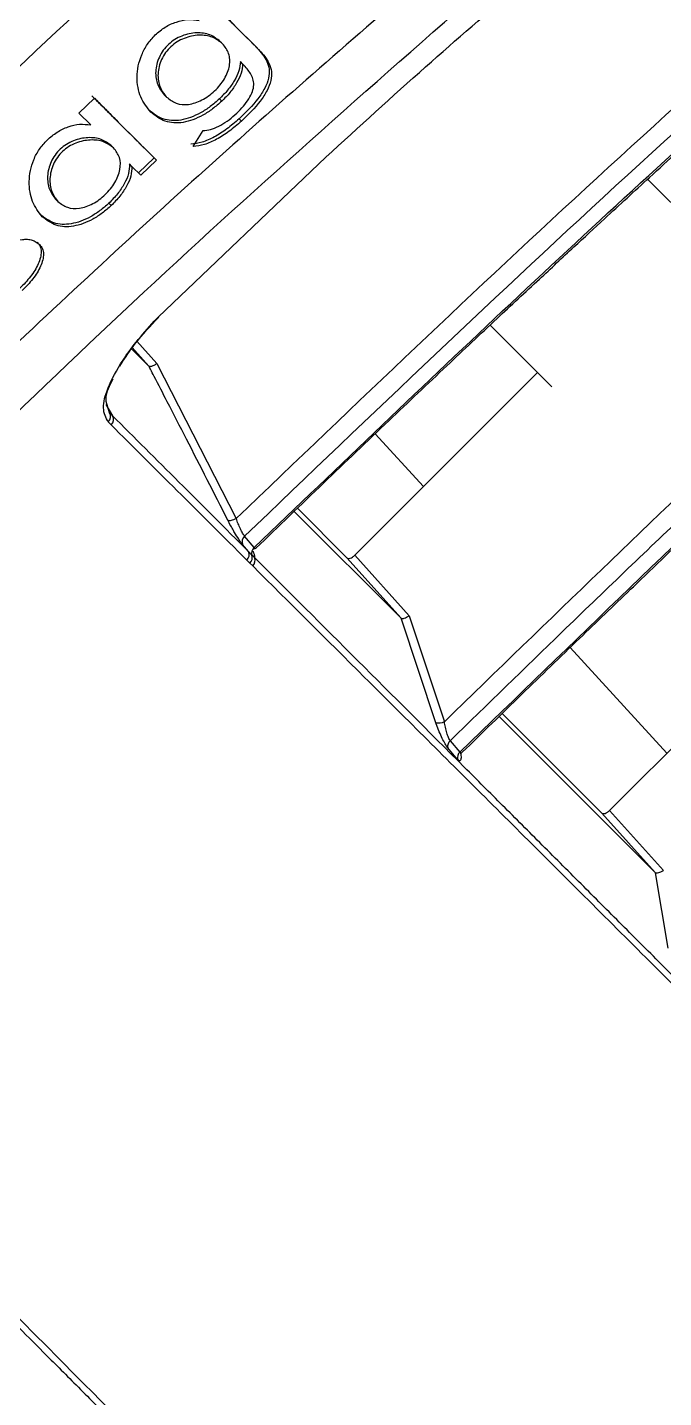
# Model space of a CAD drawing. Extents: x 400 to 501, y 484 to 634.
# Drawn here: x 415.374 to 417.057, y 580.521 to 584.143 of the extents above; entities that cross this region are included whole.
import ezdxf

# ---------------------------------------------------------------- set-up
doc = ezdxf.new("R2010")
doc.units = 0
doc.header["$MEASUREMENT"] = 0
doc.layers.add('DIM', color=3, linetype='Continuous')
doc.layers.add('GEOMETRY', color=3, linetype='Continuous', lineweight=25)

# ---------------------------------------------------------------- blocks, each defined once
blk = doc.blocks.new('2026 GRANDEE')
at = {"layer": 'GEOMETRY', "ltscale": 16}
for p, q in [((-34.5346, -12.7405), (-34.5408, -12.7344)), ((-34.4375, -12.7571), (-34.4436, -12.751)), ((-34.4815, -12.7937), (-34.4876, -12.7875)), ((-34.4773, -12.7979), (-34.4815, -12.7937)), ((-34.9147, -12.9238), (-34.8738, -12.8841)), ((-34.6827, -12.8814), (-34.6889, -12.8752)), ((-34.5368, -12.8922), (-34.5429, -12.886)), ((-34.8834, -12.9551), (-34.9147, -12.9238)), ((-34.4849, -12.945), (-34.4911, -12.9389)), ((-34.6123, -13.0122), (-34.5861, -12.9697)), ((-34.8227, -13.0159), (-34.8289, -13.0097)), ((-34.7047, -13.4633), (-34.2615, -13.0398)), ((-34.7743, -13.0644), (-34.7804, -13.0582)), ((-34.751, -13.0877), (-34.7743, -13.0644)), ((-34.7157, -13.0423), (-34.7571, -13.0815)), ((-34.7096, -13.0485), (-34.751, -13.0877)), ((-34.7096, -13.0485), (-34.7157, -13.0423)), ((-33.1707, -13.3379), (-33.4103, -13.0981)), ((-34.97, -13.1575), (-34.9762, -13.1514)), ((-34.8291, -13.1679), (-34.8353, -13.1618)), ((-34.7156, -13.474), (-34.7047, -13.4633)), ((-34.7145, -13.4743), (-34.7036, -13.4635)), ((-33.6641, -13.6476), (-33.8273, -13.4844)), ((-34.7298, -13.5923), (-34.7757, -13.5465)), ((-34.7735, -13.5435), (-34.7298, -13.5923)), ((-34.7613, -13.527), (-34.7088, -13.5857)), ((-34.7088, -13.5857), (-34.4985, -13.9956)), ((-34.185, -14.0926), (-33.702, -13.6098)), ((-34.8277, -13.6334), (-34.8243, -13.6261)), ((-34.8334, -13.7161), (-34.8423, -13.6862)), ((-34.8433, -13.6943), (-34.8257, -13.7238)), ((-34.8334, -13.7161), (-34.8257, -13.7238)), ((-34.8293, -13.748), (-34.837, -13.7402)), ((-34.1308, -13.7712), (-34.0033, -13.9109)), ((-34.0625, -14.2592), (-34.3452, -13.9766)), ((-34.3366, -13.9684), (-34.2058, -14.0995)), ((-34.4512, -14.0724), (-34.4765, -14.0422)), ((-34.4659, -14.0829), (-34.4818, -14.0641)), ((-34.4572, -14.0923), (-34.4659, -14.0829)), ((-34.4521, -14.0753), (-34.4464, -14.0741)), ((-34.4624, -14.1131), (-34.4703, -14.1055)), ((-34.4549, -14.121), (-34.4624, -14.1131)), ((-34.4504, -14.0984), (-34.4572, -14.0923)), ((-34.2058, -14.0995), (-34.0625, -14.2592)), ((-34.185, -14.0926), (-34.0412, -14.2529)), ((-33.9703, -14.5353), (-34.0625, -14.2592)), ((-34.0412, -14.2529), (-33.9479, -14.5326)), ((-33.5111, -14.7674), (-33.0277, -14.2841)), ((-33.6151, -14.3365), (-33.36, -14.6162)), ((-33.3901, -14.9317), (-33.803, -14.5186)), ((-33.7949, -14.5108), (-33.5319, -14.7741)), ((-33.9614, -14.5594), (-33.9703, -14.5353)), ((-33.9326, -14.5829), (-33.9068, -14.6131)), ((-33.913, -14.6322), (-33.9388, -14.6021)), ((-33.5319, -14.7741), (-33.3901, -14.9317)), ((-33.5111, -14.7674), (-33.3681, -14.9263)), ((-33.3893, -14.9323), (-33.3901, -14.9317)), ((-33.356, -15.1316), (-33.3893, -14.9323))]:
    blk.add_line(p, q, dxfattribs=at)
for centre, radius, start, end in [((-34.8502, -13.7259), 0.0195, 312.6858, 30.3125), ((-34.8425, -13.7336), 0.0195, 312.713, 30.2943), ((-34.4641, -14.0568), 0.0191, 130.4064, 202.4239), ((-34.4837, -14.0912), 0.0196, 312.8761, 24.8744), ((-34.4384, -14.0871), 0.0195, 130.9083, 195.4932), ((-34.4761, -14.0987), 0.02, 313.5649, 18.4921), ((-34.4682, -14.1066), 0.0196, 312.8826, 24.6061), ((-33.9628, -14.5029), 0.0332, 257.0239, 296.7539), ((-33.9196, -14.5976), 0.0197, 131.482, 193.0813), ((-33.8937, -14.6279), 0.0197, 131.5013, 192.6503)]:
    blk.add_arc(centre, radius, start, end, dxfattribs=at)
for points, knots in [([(-40.5003, -15.8714), (-40.4458, -15.8151), (-40.3226, -15.6877), (-40.1408, -15.4997), (-39.9651, -15.3178), (-39.8201, -15.1678), (-39.7056, -15.0492), (-39.6194, -14.9601), (-39.5502, -14.8884), (-39.4511, -14.7859), (-39.3025, -14.6322), (-39.0935, -14.416), (-38.8443, -14.1584), (-38.5644, -13.8693), (-38.2653, -13.5609), (-37.9638, -13.2506), (-37.6617, -12.9402), (-37.3313, -12.6013), (-36.9741, -12.2355), (-36.5987, -11.8519), (-36.2427, -11.4888), (-35.9145, -11.1547), (-35.6645, -10.9006), (-35.4828, -10.716), (-35.3515, -10.5826), (-35.2026, -10.4314), (-35.0272, -10.2533), (-34.826, -10.049), (-34.5993, -9.8189), (-34.359, -9.575), (-34.1941, -9.4073), (-34.113, -9.3249)], [0, 0, 0, 0, 0.025706, 0.058116, 0.085771, 0.108674, 0.126547, 0.139842, 0.14935, 0.159222, 0.186616, 0.219484, 0.257819, 0.304206, 0.351452, 0.398756, 0.44612, 0.493545, 0.553989, 0.613827, 0.669581, 0.720778, 0.767425, 0.786508, 0.805714, 0.828802, 0.856129, 0.887695, 0.922828, 0.962064, 1, 1, 1, 1]), ([(-40.3706, -15.9417), (-40.3422, -15.9148), (-40.11, -15.6952), (-39.6744, -15.2761), (-39.065, -14.6861), (-38.4575, -14.0915), (-37.8521, -13.494), (-37.249, -12.8934), (-36.6483, -12.2902), (-36.0504, -11.6845), (-35.4555, -11.0767), (-34.8652, -10.4669), (-34.4262, -10.0105), (-34.187, -9.7575), (-34.1406, -9.7083)], [0, 0, 0, 0, 0.013438, 0.10981, 0.206183, 0.302486, 0.398732, 0.494983, 0.591271, 0.687581, 0.783942, 0.880359, 0.976777, 1, 1, 1, 1]), ([(-32.0826, -10.2807), (-32.4042, -10.5222), (-33.044, -11.0026), (-33.956, -11.7803), (-34.8417, -12.5767), (-35.7009, -13.3979), (-36.5348, -14.2323), (-37.3474, -15.0774), (-38.1302, -15.9429), (-38.8881, -16.8398), (-39.3585, -17.4672), (-39.595, -17.7827)], [0, 0, 0, 0, 0.113392, 0.225638, 0.337341, 0.448782, 0.560233, 0.669481, 0.778832, 0.888788, 1, 1, 1, 1]), ([(-31.6026, -10.7629), (-31.7346, -10.851), (-32.0014, -11.0291), (-32.3994, -11.3097), (-32.8003, -11.6038), (-33.2029, -11.9123), (-33.5956, -12.2261), (-34.0451, -12.6002), (-34.5554, -13.0457), (-35.1391, -13.5846), (-35.6554, -14.0878), (-36.0964, -14.5358), (-36.4532, -14.9108), (-36.7926, -15.2802), (-37.1149, -15.6435), (-37.4296, -16.0113), (-37.8042, -16.466), (-38.23, -17.0115), (-38.6902, -17.6387), (-38.9753, -18.0617), (-39.1157, -18.2701)], [0, 0, 0, 0, 0.044709, 0.090349, 0.13691, 0.184379, 0.232745, 0.277954, 0.348418, 0.422679, 0.500679, 0.550525, 0.598903, 0.645795, 0.691185, 0.735062, 0.781563, 0.856423, 0.929252, 1, 1, 1, 1]), ([(-32.4219, -12.1621), (-32.7711, -12.4678), (-33.4697, -13.0792), (-34.1409, -13.7212), (-34.4765, -14.0422)], [0, 0, 0, 0, 0.500027, 1, 1, 1, 1]), ([(-34.4512, -14.0724), (-34.2257, -13.8564), (-33.7748, -13.4243), (-33.0845, -12.7911), (-32.6138, -12.3812), (-32.3784, -12.1763)], [0, 0, 0, 0, 0.333307, 0.666645, 1, 1, 1, 1]), ([(-34.4463, -14.0742), (-34.3868, -14.0166), (-34.2698, -13.9037), (-34.1014, -13.7429), (-33.9484, -13.5981), (-33.8158, -13.4734), (-33.7037, -13.3688), (-33.6089, -13.2809), (-33.5118, -13.1912), (-33.3958, -13.0846), (-33.2473, -12.9493), (-33.069, -12.7884), (-32.8605, -12.6025), (-32.6314, -12.4006), (-32.4707, -12.262), (-32.3903, -12.1927)], [0, 0, 0, 0, 0.089082, 0.174946, 0.250519, 0.315802, 0.370793, 0.415494, 0.454961, 0.512986, 0.585077, 0.671235, 0.771461, 0.885753, 1, 1, 1, 1]), ([(-34.4985, -13.9956), (-34.1822, -13.693), (-33.5497, -13.0877), (-32.8931, -12.5092), (-32.5648, -12.22)], [0, 0, 0, 0, 0.49994, 1, 1, 1, 1]), ([(-34.2615, -13.0398), (-34.1739, -12.9599), (-34.0058, -12.8065), (-33.751, -12.5865), (-33.5828, -12.4487), (-33.4987, -12.3798)], [0, 0, 0, 0, 0.352419, 0.676072, 1, 1, 1, 1]), ([(-35.626, -14.2499), (-35.3247, -13.9537), (-34.7222, -13.3614), (-34.0867, -12.8046), (-33.7689, -12.5262)], [0, 0, 0, 0, 0.499996, 1, 1, 1, 1]), ([(-34.5938, -12.6007), (-34.5659, -12.6286), (-34.5102, -12.6843), (-34.4658, -12.7288), (-34.4436, -12.751)], [0, 0, 0, 0, 0.500251, 1, 1, 1, 1]), ([(-34.5877, -12.6068), (-34.5598, -12.6347), (-34.5041, -12.6905), (-34.4597, -12.7349), (-34.4375, -12.7571)], [0, 0, 0, 0, 0.5002506, 1, 1, 1, 1]), ([(-34.7127, -12.717), (-34.7042, -12.7098), (-34.6872, -12.6953), (-34.6571, -12.6818), (-34.6258, -12.6746), (-34.6063, -12.6772), (-34.5965, -12.6786)], [0, 0, 0, 0, 0.251834, 0.50216, 0.750554, 1, 1, 1, 1]), ([(-34.5408, -12.7344), (-34.5492, -12.7278), (-34.5661, -12.7148), (-34.603, -12.7093), (-34.6361, -12.7161), (-34.661, -12.7286), (-34.678, -12.7414), (-34.692, -12.7574), (-34.7025, -12.7754), (-34.7094, -12.7946), (-34.7131, -12.82), (-34.7084, -12.8503), (-34.6954, -12.8669), (-34.6889, -12.8752)], [0, 0, 0, 0, 0.124948, 0.249356, 0.374617, 0.437003, 0.499168, 0.561376, 0.62381, 0.686611, 0.749651, 0.874484, 1, 1, 1, 1]), ([(-34.7241, -12.9215), (-34.7341, -12.909), (-34.7539, -12.884), (-34.7626, -12.8379), (-34.7586, -12.7989), (-34.7493, -12.7694), (-34.7345, -12.741), (-34.72, -12.725), (-34.7127, -12.717)], [0, 0, 0, 0, 0.250279, 0.498064, 0.623329, 0.748656, 0.873981, 1, 1, 1, 1]), ([(-34.5346, -12.7405), (-34.5431, -12.734), (-34.56, -12.7209), (-34.5969, -12.7155), (-34.6299, -12.7223), (-34.6549, -12.7348), (-34.6718, -12.7475), (-34.6858, -12.7635), (-34.6964, -12.7816), (-34.7032, -12.8007), (-34.7069, -12.8262), (-34.7022, -12.8564), (-34.6892, -12.8731), (-34.6827, -12.8814)], [0, 0, 0, 0, 0.124948, 0.249356, 0.374617, 0.437003, 0.499168, 0.561376, 0.62381, 0.686611, 0.749651, 0.874484, 1, 1, 1, 1]), ([(-34.6827, -12.8814), (-34.6747, -12.8876), (-34.6587, -12.9001), (-34.6308, -12.9024), (-34.6071, -12.8971), (-34.589, -12.8895), (-34.5715, -12.8788), (-34.5553, -12.8654), (-34.5411, -12.8499), (-34.5294, -12.8332), (-34.5208, -12.8157), (-34.5158, -12.7983), (-34.515, -12.7816), (-34.5188, -12.7608), (-34.5283, -12.7486), (-34.5346, -12.7405)], [0, 0, 0, 0, 0.124782, 0.249008, 0.31191, 0.374467, 0.43678, 0.499078, 0.561573, 0.62413, 0.686729, 0.749479, 0.812048, 0.874509, 1, 1, 1, 1]), ([(-34.4436, -12.751), (-34.4336, -12.7624), (-34.4184, -12.7796), (-34.4107, -12.8074), (-34.4116, -12.8311), (-34.4219, -12.8578), (-34.4462, -12.8951), (-34.4732, -12.9213), (-34.4911, -12.9389)], [0, 0, 0, 0, 0.249349, 0.375038, 0.500403, 0.625244, 0.750197, 1, 1, 1, 1]), ([(-34.4375, -12.7571), (-34.4274, -12.7685), (-34.4123, -12.7858), (-34.4045, -12.8135), (-34.4055, -12.8373), (-34.4158, -12.8639), (-34.4401, -12.9012), (-34.467, -12.9275), (-34.4849, -12.945)], [0, 0, 0, 0, 0.249349, 0.375038, 0.500403, 0.625244, 0.750197, 1, 1, 1, 1]), ([(-34.4876, -12.7875), (-34.4884, -12.7957), (-34.4899, -12.812), (-34.5029, -12.8381), (-34.5204, -12.8633), (-34.5354, -12.8785), (-34.5429, -12.886)], [0, 0, 0, 0, 0.2495635, 0.4990424, 0.7488963, 1, 1, 1, 1]), ([(-34.4815, -12.7937), (-34.4822, -12.8019), (-34.4837, -12.8182), (-34.4968, -12.8442), (-34.5142, -12.8695), (-34.5292, -12.8846), (-34.5368, -12.8922)], [0, 0, 0, 0, 0.249563, 0.499042, 0.748896, 1, 1, 1, 1]), ([(-34.5019, -12.9281), (-34.4957, -12.9221), (-34.4834, -12.9103), (-34.4676, -12.8909), (-34.4565, -12.8711), (-34.45, -12.8465), (-34.4565, -12.8213), (-34.4704, -12.8057), (-34.4773, -12.7979)], [0, 0, 0, 0, 0.125492, 0.250168, 0.375052, 0.500571, 0.750149, 1, 1, 1, 1]), ([(-34.88, -12.878), (-34.8488, -12.9092), (-34.7862, -12.9718), (-34.7392, -13.0188), (-34.7157, -13.0423)], [0, 0, 0, 0, 0.498859, 1, 1, 1, 1]), ([(-34.8738, -12.8841), (-34.8426, -12.9153), (-34.78, -12.978), (-34.7331, -13.025), (-34.7096, -13.0485)], [0, 0, 0, 0, 0.498859, 1, 1, 1, 1]), ([(-34.5429, -12.886), (-34.5509, -12.893), (-34.5667, -12.9069), (-34.5927, -12.9234), (-34.6191, -12.9358), (-34.6452, -12.943), (-34.6699, -12.9442), (-34.7005, -12.9386), (-34.7183, -12.9247), (-34.7302, -12.9154)], [0, 0, 0, 0, 0.125805, 0.250976, 0.375602, 0.499986, 0.624243, 0.748979, 1, 1, 1, 1]), ([(-34.5368, -12.8922), (-34.5447, -12.8991), (-34.5606, -12.913), (-34.5866, -12.9296), (-34.613, -12.9419), (-34.6391, -12.9492), (-34.6638, -12.9503), (-34.6944, -12.9448), (-34.7122, -12.9309), (-34.7241, -12.9215)], [0, 0, 0, 0, 0.125805, 0.250976, 0.375602, 0.499986, 0.624243, 0.748979, 1, 1, 1, 1]), ([(-33.9326, -14.5829), (-33.8341, -14.4869), (-33.6268, -14.2853), (-33.2982, -13.9704), (-32.9366, -13.6288), (-32.5412, -13.2612), (-32.2641, -13.0101), (-32.1203, -12.8798)], [0, 0, 0, 0, 0.165885, 0.348821, 0.548819, 0.765883, 1, 1, 1, 1]), ([(-34.5861, -12.9697), (-34.5797, -12.9691), (-34.5667, -12.968), (-34.5449, -12.959), (-34.5226, -12.9459), (-34.5088, -12.934), (-34.5019, -12.9281)], [0, 0, 0, 0, 0.2511079, 0.5005621, 0.7494647, 1, 1, 1, 1]), ([(-32.0847, -12.9008), (-32.3927, -13.1815), (-33.0086, -13.743), (-33.6074, -14.3231), (-33.9068, -14.6131)], [0, 0, 0, 0, 0.500025, 1, 1, 1, 1]), ([(-33.9005, -14.6135), (-33.8482, -14.5625), (-33.7451, -14.462), (-33.5967, -14.3185), (-33.4616, -14.1885), (-33.3446, -14.0766), (-33.2459, -13.9825), (-33.1625, -13.9034), (-33.0691, -13.815), (-32.9473, -13.7004), (-32.7815, -13.5452), (-32.5782, -13.3566), (-32.3484, -13.1454), (-32.1854, -12.9981), (-32.1034, -12.924)], [0, 0, 0, 0, 0.088769, 0.175088, 0.251061, 0.316688, 0.371969, 0.416905, 0.456579, 0.528272, 0.620329, 0.732749, 0.865532, 1, 1, 1, 1]), ([(-34.9984, -12.9948), (-34.99, -12.9875), (-34.9731, -12.973), (-34.9433, -12.959), (-34.9123, -12.9514), (-34.893, -12.9539), (-34.8834, -12.9551)], [0, 0, 0, 0, 0.2523503, 0.5027496, 0.7506683, 1, 1, 1, 1]), ([(-34.4911, -12.9389), (-34.5017, -12.9481), (-34.5229, -12.9665), (-34.5566, -12.9878), (-34.5893, -13.0024), (-34.6087, -13.0048), (-34.6184, -13.006)], [0, 0, 0, 0, 0.250651, 0.499403, 0.748659, 1, 1, 1, 1]), ([(-34.4849, -12.945), (-34.4956, -12.9542), (-34.5167, -12.9726), (-34.5505, -12.994), (-34.5831, -13.0085), (-34.6025, -13.0109), (-34.6123, -13.0122)], [0, 0, 0, 0, 0.250651, 0.499403, 0.748659, 1, 1, 1, 1]), ([(-33.9479, -14.5326), (-33.672, -14.2652), (-33.1201, -13.7305), (-32.5539, -13.2113), (-32.2708, -12.9516)], [0, 0, 0, 0, 0.4999477, 1, 1, 1, 1]), ([(-35.0115, -13.1976), (-35.0212, -13.1851), (-35.0404, -13.1604), (-35.0477, -13.1145), (-35.0438, -13.0759), (-35.0349, -13.0466), (-35.0201, -13.0185), (-35.0057, -13.0027), (-34.9984, -12.9948)], [0, 0, 0, 0, 0.249759, 0.498829, 0.624122, 0.749066, 0.874321, 1, 1, 1, 1]), ([(-34.8289, -13.0097), (-34.8372, -13.0035), (-34.8539, -12.991), (-34.8904, -12.9866), (-34.9229, -12.9934), (-34.9476, -13.0057), (-34.9646, -13.0183), (-34.9785, -13.0342), (-34.9886, -13.0524), (-34.9952, -13.0714), (-34.9987, -13.0966), (-34.9948, -13.1266), (-34.9824, -13.1431), (-34.9762, -13.1514)], [0, 0, 0, 0, 0.124861, 0.249326, 0.374407, 0.436717, 0.498901, 0.561112, 0.623652, 0.686706, 0.74969, 0.874546, 1, 1, 1, 1]), ([(-34.8227, -13.0159), (-34.8311, -13.0096), (-34.8478, -12.9971), (-34.8843, -12.9928), (-34.9168, -12.9995), (-34.9415, -13.0118), (-34.9584, -13.0244), (-34.9723, -13.0404), (-34.9825, -13.0585), (-34.989, -13.0776), (-34.9925, -13.1027), (-34.9887, -13.1327), (-34.9763, -13.1492), (-34.97, -13.1575)], [0, 0, 0, 0, 0.124861, 0.249326, 0.374407, 0.436717, 0.498901, 0.561112, 0.623652, 0.686706, 0.74969, 0.874546, 1, 1, 1, 1]), ([(-34.97, -13.1575), (-34.9621, -13.1635), (-34.9464, -13.1754), (-34.9188, -13.1768), (-34.8956, -13.1712), (-34.8778, -13.1635), (-34.8606, -13.1528), (-34.8446, -13.1394), (-34.8306, -13.124), (-34.8192, -13.1074), (-34.8108, -13.0901), (-34.8041, -13.0673), (-34.8047, -13.0397), (-34.8167, -13.0238), (-34.8227, -13.0159)], [0, 0, 0, 0, 0.1249902, 0.249364, 0.3121427, 0.3747615, 0.437131, 0.4994042, 0.5617712, 0.6242887, 0.687076, 0.750133, 0.8748319, 1, 1, 1, 1]), ([(-34.7804, -13.0582), (-34.7809, -13.0666), (-34.7818, -13.0834), (-34.794, -13.1108), (-34.8117, -13.1376), (-34.8274, -13.1537), (-34.8353, -13.1618)], [0, 0, 0, 0, 0.249093, 0.497559, 0.748194, 1, 1, 1, 1]), ([(-34.7743, -13.0644), (-34.7747, -13.0728), (-34.7756, -13.0896), (-34.7879, -13.1169), (-34.8055, -13.1437), (-34.8212, -13.1598), (-34.8291, -13.1679)], [0, 0, 0, 0, 0.2490933, 0.4975589, 0.7481941, 1, 1, 1, 1]), ([(-34.8353, -13.1618), (-34.843, -13.1686), (-34.8585, -13.1823), (-34.884, -13.1984), (-34.9098, -13.2103), (-34.9433, -13.2194), (-34.983, -13.2178), (-35.0061, -13.2002), (-35.0177, -13.1914)], [0, 0, 0, 0, 0.125719, 0.250854, 0.37588, 0.500743, 0.749096, 1, 1, 1, 1]), ([(-34.8291, -13.1679), (-34.8369, -13.1748), (-34.8524, -13.1885), (-34.8779, -13.2046), (-34.9036, -13.2165), (-34.9372, -13.2256), (-34.9769, -13.224), (-35, -13.2064), (-35.0115, -13.1976)], [0, 0, 0, 0, 0.125719, 0.250854, 0.37588, 0.500743, 0.749096, 1, 1, 1, 1]), ([(-35.1208, -13.2821), (-35.1115, -13.2764), (-35.0931, -13.2652), (-35.0685, -13.2575), (-35.0504, -13.2569), (-35.0337, -13.2598), (-35.0249, -13.2665), (-35.0189, -13.271)], [0, 0, 0, 0, 0.251026, 0.498917, 0.623579, 0.748543, 1, 1, 1, 1]), ([(-35.0251, -13.2648), (-35.0222, -13.2684), (-35.0166, -13.2754), (-35.0138, -13.2897), (-35.0157, -13.3057), (-35.0238, -13.328), (-35.0415, -13.3566), (-35.0609, -13.3768), (-35.0707, -13.3869)], [0, 0, 0, 0, 0.125632, 0.250272, 0.375166, 0.501024, 0.749758, 1, 1, 1, 1]), ([(-35.0189, -13.271), (-35.0161, -13.2745), (-35.0104, -13.2816), (-35.0076, -13.2958), (-35.0096, -13.3118), (-35.0177, -13.3342), (-35.0353, -13.3628), (-35.0548, -13.3829), (-35.0646, -13.393)], [0, 0, 0, 0, 0.125632, 0.250272, 0.375166, 0.501024, 0.749758, 1, 1, 1, 1]), ([(-34.837, -13.7402), (-34.8431, -13.7292), (-34.8547, -13.7081), (-34.8404, -13.6502), (-34.8071, -13.5884), (-34.7631, -13.5273), (-34.7321, -13.4926), (-34.7156, -13.474)], [0, 0, 0, 0, 0.236085, 0.451986, 0.692422, 0.835912, 1, 1, 1, 1]), ([(-34.8061, -13.5923), (-34.7954, -13.5754), (-34.7712, -13.5372), (-34.7331, -13.4951), (-34.712, -13.4717)], [0, 0, 0, 0, 0.444905, 1, 1, 1, 1]), ([(-34.714, -13.4735), (-34.714, -13.4737), (-34.7139, -13.4744), (-34.7149, -13.4742), (-34.7156, -13.474)], [0, 0, 0, 0, 0.271007, 1, 1, 1, 1]), ([(-34.7047, -13.4633), (-34.7043, -13.4636), (-34.7035, -13.4641), (-34.7037, -13.4636), (-34.7038, -13.4634)], [0, 0, 0, 0, 0.651259, 1, 1, 1, 1]), ([(-34.7298, -13.5923), (-34.7294, -13.5926), (-34.7285, -13.5932), (-34.7258, -13.5934), (-34.7216, -13.5926), (-34.7165, -13.5905), (-34.7122, -13.588), (-34.7099, -13.5865), (-34.7088, -13.5857)], [0, 0, 0, 0, 0.138147, 0.268998, 0.501478, 0.734972, 0.86457, 1, 1, 1, 1]), ([(-34.5207, -14.0001), (-34.5571, -13.9286), (-34.6103, -13.824), (-34.6754, -13.6974), (-34.7073, -13.6358), (-34.7231, -13.6054), (-34.7278, -13.5963), (-34.7293, -13.5933), (-34.7298, -13.5923)], [0, 0, 0, 0, 0.525191, 0.767852, 0.932622, 0.97854, 0.992331, 1, 1, 1, 1]), ([(-34.8423, -13.6862), (-34.8426, -13.6778), (-34.8432, -13.6641), (-34.832, -13.6419), (-34.8277, -13.6334)], [0, 0, 0, 0, 0.616006, 1, 1, 1, 1]), ([(-34.4659, -14.0829), (-34.5281, -14.0209), (-34.6527, -13.8965), (-34.7679, -13.7815), (-34.8257, -13.7238)], [0, 0, 0, 0, 0.498629, 1, 1, 1, 1]), ([(-34.4703, -14.1055), (-34.5325, -14.0436), (-34.6569, -13.9198), (-34.7718, -13.8052), (-34.8293, -13.748)], [0, 0, 0, 0, 0.499983, 1, 1, 1, 1]), ([(-34.4985, -13.9956), (-34.4997, -13.9963), (-34.5022, -13.9976), (-34.5068, -13.9995), (-34.5123, -14.0011), (-34.5167, -14.0015), (-34.5194, -14.001), (-34.5203, -14.0004), (-34.5207, -14.0001)], [0, 0, 0, 0, 0.1368289, 0.2671389, 0.4999992, 0.7328604, 0.8631708, 1, 1, 1, 1]), ([(-34.506, -14.027), (-34.5084, -14.0229), (-34.5136, -14.0139), (-34.5182, -14.0049), (-34.5207, -14.0001)], [0, 0, 0, 0, 0.462394, 1, 1, 1, 1]), ([(-34.4765, -14.0422), (-34.4772, -14.0412), (-34.4788, -14.039), (-34.4824, -14.0328), (-34.4874, -14.0229), (-34.4936, -14.0092), (-34.4969, -14.0001), (-34.4985, -13.9956)], [0, 0, 0, 0, 0.119881, 0.242868, 0.495429, 0.750488, 1, 1, 1, 1]), ([(-34.4818, -14.0641), (-34.4832, -14.0622), (-34.4862, -14.0585), (-34.4933, -14.048), (-34.5003, -14.0371), (-34.505, -14.0287), (-34.506, -14.027)], [0, 0, 0, 0, 0.23304, 0.472696, 0.892776, 1, 1, 1, 1]), ([(-34.4542, -14.0821), (-34.454, -14.0827), (-34.4524, -14.0867), (-34.4509, -14.0915), (-34.4497, -14.0966), (-34.4502, -14.0978), (-34.4504, -14.0984)], [0, 0, 0, 0, 0.056821, 0.403119, 0.702597, 1, 1, 1, 1]), ([(-34.4467, -14.0737), (-34.447, -14.0745), (-34.4474, -14.0757), (-34.4492, -14.0747), (-34.4505, -14.0732), (-34.4512, -14.0724)], [0, 0, 0, 0, 0.414347, 0.71029, 1, 1, 1, 1]), ([(-31.5547, -17.0216), (-31.6987, -16.8768), (-31.9868, -16.587), (-32.3921, -16.1795), (-32.7802, -15.7902), (-33.1505, -15.4201), (-33.5053, -15.0663), (-33.8434, -14.7295), (-34.1639, -14.4106), (-34.3579, -14.2175), (-34.4549, -14.121)], [0, 0, 0, 0, 0.1249923, 0.2499907, 0.3749939, 0.5000006, 0.6250093, 0.7500135, 0.8750108, 1, 1, 1, 1]), ([(-31.5483, -17.0026), (-31.5846, -16.9662), (-31.6501, -16.9005), (-31.7368, -16.8136), (-31.8026, -16.7477), (-31.8478, -16.7024), (-31.8746, -16.6755), (-31.8996, -16.6504), (-31.9295, -16.6205), (-31.969, -16.581), (-32.0082, -16.5417), (-32.0528, -16.4971), (-32.0993, -16.4505), (-32.1508, -16.3989), (-32.205, -16.3447), (-32.2668, -16.2827), (-32.3323, -16.2171), (-32.4085, -16.1407), (-32.4918, -16.0573), (-32.5814, -15.9677), (-32.6762, -15.8727), (-32.7711, -15.7778), (-32.8672, -15.6816), (-32.9621, -15.5865), (-33.0575, -15.491), (-33.1566, -15.3918), (-33.2562, -15.2921), (-33.3624, -15.1858), (-33.4713, -15.0768), (-33.5809, -14.9671), (-33.6883, -14.8596), (-33.7933, -14.7547), (-33.9589, -14.5892), (-34.1842, -14.3641), (-34.3606, -14.1881), (-34.4504, -14.0984)], [0, 0, 0, 0, 0.031102, 0.056282, 0.075541, 0.088878, 0.096293, 0.099337, 0.111164, 0.122963, 0.134733, 0.146474, 0.1633, 0.177064, 0.193684, 0.213162, 0.234458, 0.254875, 0.284974, 0.313681, 0.340995, 0.377161, 0.406953, 0.436616, 0.472631, 0.504105, 0.538698, 0.576408, 0.616164, 0.655115, 0.695362, 0.734534, 0.772763, 0.884269, 1, 1, 1, 1]), ([(-34.2058, -14.0995), (-34.2046, -14.1002), (-34.2024, -14.1016), (-34.1969, -14.1006), (-34.1907, -14.0978), (-34.1869, -14.0943), (-34.185, -14.0926)], [0, 0, 0, 0, 0.253415, 0.505542, 0.75205, 1, 1, 1, 1]), ([(-34.0624, -14.2592), (-34.062, -14.2594), (-34.0611, -14.2599), (-34.0583, -14.2599), (-34.0541, -14.259), (-34.0478, -14.2566), (-34.0435, -14.2541), (-34.0412, -14.2529)], [0, 0, 0, 0, 0.143766, 0.277716, 0.511044, 0.744827, 1, 1, 1, 1]), ([(-33.9388, -14.6021), (-33.9412, -14.5988), (-33.9457, -14.5925), (-33.9538, -14.577), (-33.9587, -14.5655), (-33.9614, -14.5594)], [0, 0, 0, 0, 0.351668, 0.658306, 1, 1, 1, 1]), ([(-33.9326, -14.5829), (-33.9334, -14.5818), (-33.9348, -14.5796), (-33.9379, -14.5729), (-33.9417, -14.5622), (-33.9456, -14.5475), (-33.9471, -14.5375), (-33.9479, -14.5326)], [0, 0, 0, 0, 0.1173242, 0.2382321, 0.4886148, 0.744819, 1, 1, 1, 1]), ([(-33.9053, -14.6148), (-33.9051, -14.6158), (-33.9043, -14.6202), (-33.9037, -14.6279), (-33.9045, -14.6353), (-33.9079, -14.6372), (-33.9114, -14.6338), (-33.913, -14.6322)], [0, 0, 0, 0, 0.056382, 0.233791, 0.530726, 0.784698, 1, 1, 1, 1]), ([(-33.9008, -14.6131), (-33.9015, -14.6141), (-33.9025, -14.6158), (-33.9047, -14.6153), (-33.9061, -14.6138), (-33.9068, -14.6131)], [0, 0, 0, 0, 0.412688, 0.709978, 1, 1, 1, 1]), ([(-33.5319, -14.7741), (-33.5308, -14.7748), (-33.5285, -14.7763), (-33.523, -14.7753), (-33.5169, -14.7725), (-33.513, -14.7691), (-33.5111, -14.7674)], [0, 0, 0, 0, 0.255716, 0.50903, 0.754137, 1, 1, 1, 1]), ([(-33.3893, -14.9323), (-33.3884, -14.9325), (-33.3865, -14.9328), (-33.3813, -14.9317), (-33.3749, -14.9295), (-33.3704, -14.9274), (-33.3681, -14.9263)], [0, 0, 0, 0, 0.232283, 0.486183, 0.732538, 1, 1, 1, 1]), ([(-35.7787, -15.4263), (-35.763, -15.4422), (-35.73, -15.4753), (-35.6773, -15.5283), (-35.619, -15.5868), (-35.5549, -15.6512), (-35.4848, -15.7216), (-35.4047, -15.802), (-35.322, -15.885), (-35.2387, -15.9686), (-35.1608, -16.0468), (-35.0842, -16.1236), (-35.0194, -16.1885), (-34.966, -16.2421), (-34.9212, -16.287), (-34.8734, -16.3349), (-34.8227, -16.3857), (-34.7689, -16.4396), (-34.6867, -16.5217), (-34.577, -16.6315), (-34.4309, -16.7777), (-34.2732, -16.9357), (-34.1028, -17.1065), (-33.9297, -17.2799), (-33.7931, -17.4166), (-33.6944, -17.5154), (-33.6325, -17.5774), (-33.5683, -17.6416), (-33.5017, -17.7083), (-33.4326, -17.7774), (-33.3757, -17.8344), (-33.3317, -17.8784), (-33.2944, -17.9157), (-33.2445, -17.9656), (-33.1766, -18.0335), (-33.0924, -18.1177), (-32.9915, -18.2186), (-32.9177, -18.2924), (-32.8781, -18.3319)], [0, 0, 0, 0, 0.020725, 0.043459, 0.068203, 0.094956, 0.123719, 0.154491, 0.191833, 0.221797, 0.251605, 0.281257, 0.308509, 0.323986, 0.340419, 0.35781, 0.376156, 0.395459, 0.415718, 0.463883, 0.511317, 0.567458, 0.624789, 0.681766, 0.736941, 0.755717, 0.775071, 0.795005, 0.815518, 0.83661, 0.858281, 0.867298, 0.876345, 0.891857, 0.911979, 0.93671, 0.96605, 1, 1, 1, 1]), ([(-35.7561, -15.4219), (-35.6597, -15.519), (-35.4669, -15.7132), (-35.1485, -16.0342), (-34.8122, -16.3728), (-34.4585, -16.7278), (-34.0891, -17.0987), (-33.7003, -17.4873), (-33.2932, -17.8931), (-33.0038, -18.1814), (-32.859, -18.3256)], [0, 0, 0, 0, 0.124988, 0.249985, 0.374989, 0.499998, 0.625005, 0.750009, 0.875008, 1, 1, 1, 1])]:
    blk.add_open_spline(points, degree=3, knots=knots, dxfattribs=at)

msp = doc.modelspace()

# ---------------------------------------------------------------- block references
at = {"layer": 'DIM'}
msp.add_blockref('2026 GRANDEE', (450.4248, 596.8403), dxfattribs=at)

doc.saveas('drawing.dxf')
